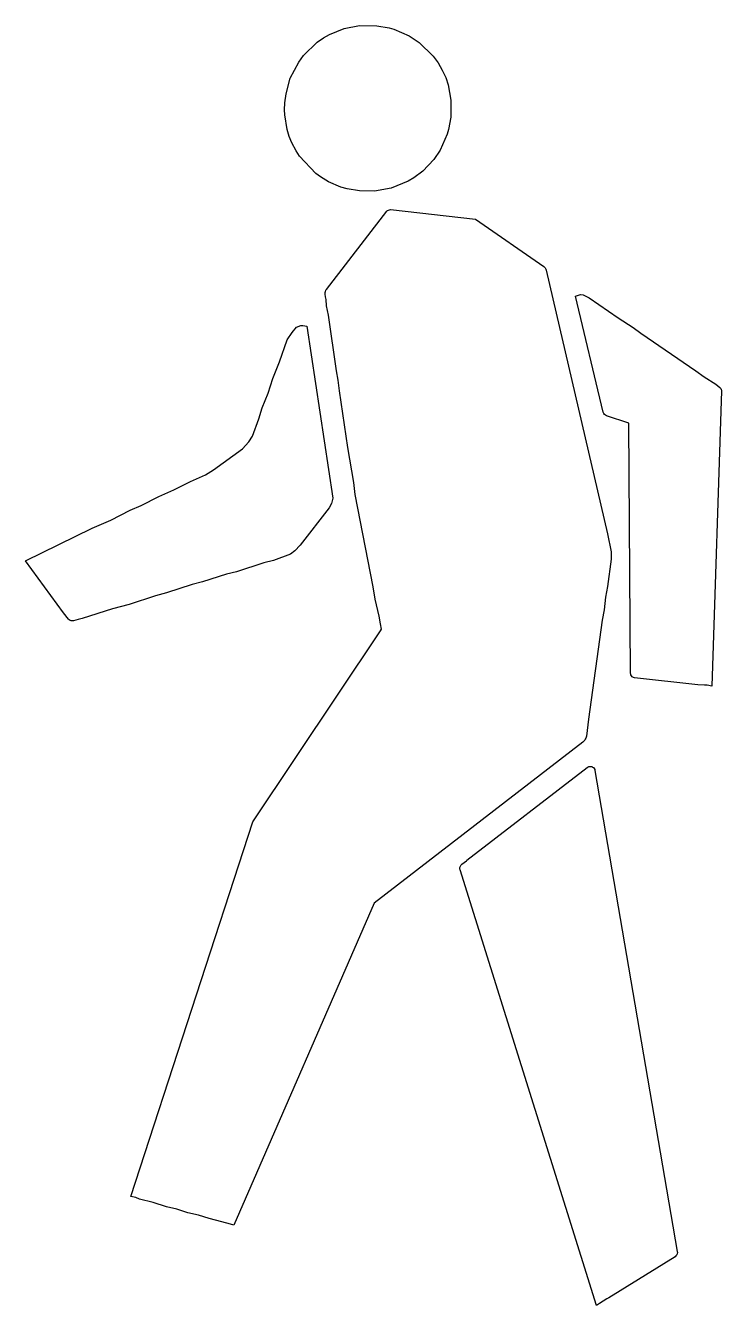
# Model space of a CAD drawing. Header units: inches. Extents: x 3 to 42.2, y 3 to 75.2.
import ezdxf

# ---------------------------------------------------------------- set-up
doc = ezdxf.new("R2010")
doc.units = ezdxf.units.IN
doc.header["$MEASUREMENT"] = 0
doc.layers.add('CUT', color=1, linetype='Continuous')

msp = doc.modelspace()

# ---------------------------------------------------------------- linework, layer by layer
at = {"layer": 'CUT'}
for points in [[(26.831, 71.878), (26.977, 71.013), (26.973, 70.05), (26.856, 69.357), (26.779, 69.083), (26.385, 68.195), (26.022, 67.661), (25.402, 67.011), (24.886, 66.619), (24.579, 66.435), (23.613, 66.042), (22.676, 65.874), (21.821, 65.883), (21.126, 66.002), (20.782, 66.101), (20.087, 66.396), (19.628, 66.68), (19.374, 66.878), (18.444, 67.853), (18.25, 68.151), (18.021, 68.6), (17.871, 68.966), (17.758, 69.344), (17.622, 70.181), (17.601, 70.462), (17.613, 70.852), (17.688, 71.368), (17.929, 72.259), (18.4, 73.145), (18.67, 73.523), (19.442, 74.278), (19.793, 74.528), (20.137, 74.722), (20.974, 75.05), (21.839, 75.216), (22.804, 75.211), (23.497, 75.093), (23.772, 75.014), (24.628, 74.637), (25.197, 74.265), (25.988, 73.492), (26.266, 73.117), (26.494, 72.709), (26.693, 72.286)], [(23.065, 41.154), (23.006, 41.461), (22.936, 41.895), (22.721, 42.845), (22.609, 43.549), (21.586, 48.752), (21.51, 49.426), (21.179, 51.416), (20.699, 54.61), (20.633, 55.215), (20.529, 55.741), (20.073, 58.87), (19.97, 59.396), (19.941, 59.765), (19.912, 59.907), (19.888, 60.069), (19.891, 60.15), (19.909, 60.22), (19.935, 60.278), (19.966, 60.324), (23.372, 64.739), (23.414, 64.781), (23.459, 64.809), (23.521, 64.828), (23.586, 64.831), (28.367, 64.295), (32.228, 61.62), (32.265, 61.589), (32.298, 61.553), (32.343, 61.476), (32.359, 61.425), (35.821, 46.546), (36.017, 45.531), (36.018, 45.112), (35.815, 43.569), (35.702, 42.972), (35.633, 42.256), (35.52, 41.659), (34.736, 36.073), (34.624, 35.122), (34.59, 35.006), (34.566, 34.951), (34.53, 34.89), (34.484, 34.835), (34.431, 34.787), (22.664, 25.703), (14.739, 7.529), (14.549, 7.585), (14.064, 7.721), (13.357, 7.896), (12.742, 8.095), (12.148, 8.231), (11.532, 8.43), (10.938, 8.567), (10.185, 8.811), (9.421, 9.004), (9.208, 9.083), (8.932, 9.154), (15.818, 30.294), (23.012, 41.055)], [(35.602, 53.337), (35.573, 53.41), (34.009, 59.948), (34.294, 60.038), (34.445, 60.026), (34.784, 59.86), (36.412, 58.729), (37.262, 58.188), (37.693, 57.867), (40.8, 55.743), (41.26, 55.401), (41.926, 54.974), (42.031, 54.885), (42.159, 54.793), (42.199, 54.744), (42.226, 54.687), (42.236, 54.643), (42.239, 54.599), (41.704, 37.948), (41.433, 37.995), (41.295, 38.002), (40.904, 38.023), (37.334, 38.417), (37.275, 38.433), (37.216, 38.467), (37.169, 38.516), (37.137, 38.575), (37.125, 38.616), (37.12, 38.664), (37.026, 52.776), (35.766, 53.204), (35.7, 53.235), (35.645, 53.28)], [(8.893, 47.873), (9.513, 48.135), (10.505, 48.642), (11.363, 49.022), (12.291, 49.499), (13.139, 49.868), (13.597, 50.151), (15.226, 51.34), (15.598, 51.727), (15.797, 52.058), (16.15, 53.029), (16.343, 53.646), (16.683, 54.478), (16.94, 55.301), (17.32, 56.234), (17.755, 57.489), (18.031, 57.905), (18.285, 58.191), (18.515, 58.29), (18.637, 58.287), (18.851, 58.262), (20.321, 48.553), (20.25, 48.241), (20.122, 47.998), (18.48, 45.901), (18.192, 45.58), (17.947, 45.383), (16.978, 45.042), (16.426, 44.902), (14.886, 44.397), (14.334, 44.256), (12.975, 43.824), (12.388, 43.673), (10.951, 43.2), (10.331, 43.039), (8.836, 42.555), (7.894, 42.313), (6.182, 41.754), (5.962, 41.708), (5.702, 41.629), (5.642, 41.62), (5.574, 41.625), (5.516, 41.643), (5.458, 41.678), (5.41, 41.726), (5.139, 42.088), (3, 45.01), (6.748, 46.85), (7.804, 47.315)], [(27.493, 27.706), (27.503, 27.748), (27.518, 27.789), (27.54, 27.826), (27.566, 27.861), (27.598, 27.891), (27.86, 28.094), (27.88, 28.116), (34.67, 33.361), (34.717, 33.389), (34.769, 33.408), (34.822, 33.416), (34.877, 33.413), (34.93, 33.4), (34.979, 33.376), (35.023, 33.344), (35.06, 33.304), (35.093, 33.244), (35.11, 33.185), (39.752, 6.041), (39.756, 5.99), (39.747, 5.918), (39.721, 5.85), (39.679, 5.791), (39.624, 5.743), (35.892, 3.42), (35.784, 3.365), (35.373, 3.108), (35.205, 3), (27.503, 27.576), (27.493, 27.619), (27.49, 27.662)]]:
    msp.add_lwpolyline(points, close=True, dxfattribs=at)

doc.saveas('drawing.dxf')
